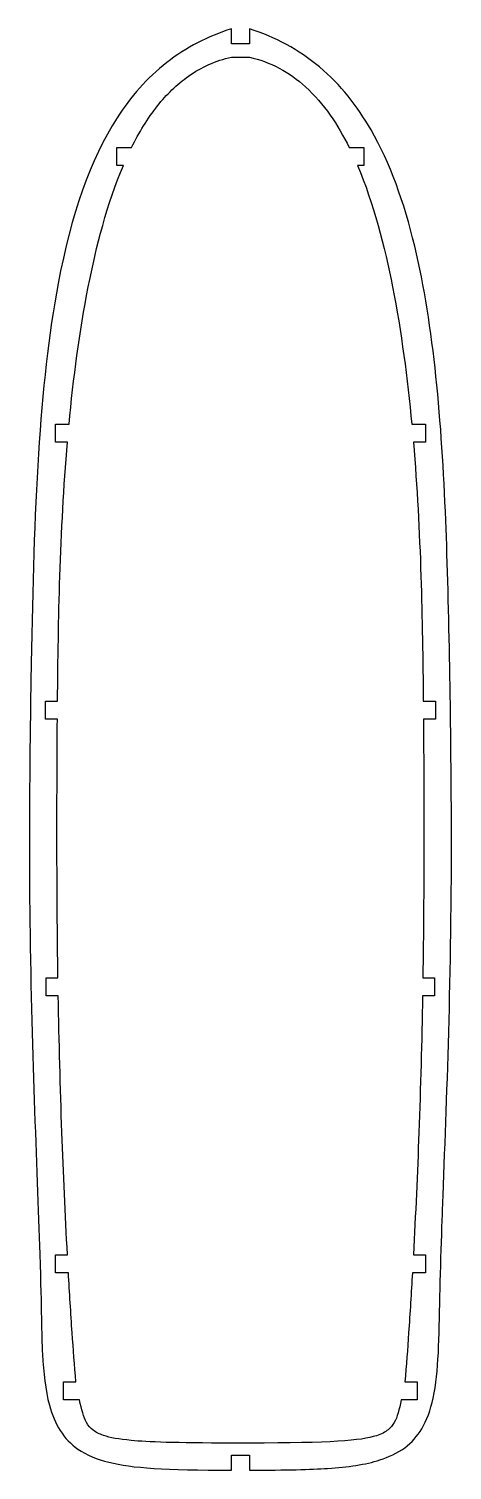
# Model space of a CAD drawing. Header units: millimetres. Extents: x -35 to 35, y -263 to -23.
import ezdxf

# ---------------------------------------------------------------- set-up
doc = ezdxf.new("R2010")
doc.units = ezdxf.units.MM
doc.layers.get('0').update_dxf_attribs({"linetype": 'CONTINUOUS'})

msp = doc.modelspace()

# ---------------------------------------------------------------- linework, layer by layer
for p, q in [((-1.5, -25.98), (-1.5, -23.48)), ((1.5, -23.48), (1.5, -25.98)), ((1.5, -25.98), (-1.5, -25.98)), ((-1.5, -28.19), (1.5, -28.19)), ((-20.54, -46.2), (-20.54, -43.2)), ((-20.54, -43.2), (-18.09, -43.2)), ((18.09, -43.2), (20.54, -43.2)), ((20.54, -43.2), (20.54, -46.2)), ((-19.46, -46.2), (-20.54, -46.2)), ((20.54, -46.2), (19.46, -46.2)), ((-30.76, -92.21), (-30.76, -89.21)), ((-30.76, -89.21), (-28.49, -89.21)), ((28.49, -89.21), (30.76, -89.21)), ((30.76, -89.21), (30.76, -92.21)), ((-28.76, -92.21), (-30.76, -92.21)), ((30.76, -92.21), (28.76, -92.21)), ((-32.43, -138.22), (-32.43, -135.22)), ((-32.43, -135.22), (-30.41, -135.22)), ((30.41, -135.22), (32.43, -135.22)), ((32.43, -135.22), (32.43, -138.22)), ((-32.19, -138.22), (-32.43, -138.22)), ((-30.43, -138.21), (-32.19, -138.22)), ((-32.19, -138.22), (-32.19, -138.22)), ((32.43, -138.22), (30.43, -138.21)), ((-32.28, -184.23), (-32.28, -181.23)), ((-32.28, -181.23), (-31.96, -181.23)), ((-31.96, -181.23), (-30.33, -181.23)), ((30.33, -181.23), (31.96, -181.23)), ((31.96, -181.23), (32.28, -181.23)), ((32.28, -181.23), (32.28, -184.23)), ((-30.28, -184.23), (-32.28, -184.23)), ((32.28, -184.23), (30.28, -184.23)), ((-30.76, -230.25), (-30.76, -227.25)), ((-30.76, -227.25), (-28.76, -227.25)), ((28.76, -227.25), (30.76, -227.25)), ((30.76, -227.25), (30.76, -230.25)), ((-28.6, -230.25), (-30.76, -230.25)), ((30.76, -230.25), (28.6, -230.25)), ((-29.41, -251.36), (-29.41, -248.36)), ((-29.41, -248.36), (-27.34, -248.36)), ((27.34, -248.36), (29.41, -248.36)), ((29.41, -248.36), (29.41, -251.36)), ((-26.75, -251.36), (-29.41, -251.36)), ((29.41, -251.36), (26.75, -251.36)), ((1.5, -258.56), (-1.5, -258.56)), ((-1.5, -260.56), (1.5, -260.56)), ((-1.5, -263.06), (-1.5, -260.56)), ((1.5, -260.56), (1.5, -263.06))]:
    msp.add_line(p, q)
for points, knots in [([(-1.5, -23.48), (-5.41, -24.71), (-9, -26.55), (-15.53, -31.65), (-18.24, -34.78), (-24.94, -45.18), (-28.12, -54.26), (-33.49, -82.66), (-34.33, -103.42), (-34.98, -139.76), (-35.18, -155.58), (-34.79, -192.91), (-33.83, -212.3), (-33.04, -237), (-33.11, -240.07), (-32.74, -246.83), (-32.43, -249.74), (-31.32, -253.88), (-30.74, -255.28), (-29.18, -257.71), (-28.21, -258.72), (-25.56, -260.56), (-23.83, -261.25), (-17.99, -262.72), (-12.52, -263.06), (-1.5, -263.06)], [-32.415367, -32.415367, -32.415367, -32.415367, -30.449021, -30.449021, -28.44374, -28.44374, -24.517939, -24.517939, -18.800325, -18.800325, -16.361752, -16.361752, -12.367311, -12.367311, -9.732893, -9.732893, -7.664588, -7.664588, -6.322974, -6.322974, -4.968325, -4.968325, -3.305325, -3.305325, 0, 0, 0, 0]), ([(1.5, -263.06), (7.76, -263.06), (11.69, -262.95), (17.91, -262.54), (20.78, -262.13), (24.65, -260.9), (26.07, -260.25), (28.49, -258.46), (29.42, -257.42), (30.99, -254.78), (31.6, -253.12), (33, -246.63), (33.02, -241.1), (33.3, -228.01), (33.66, -218.52), (34.37, -199.33), (35.21, -179.44), (35.01, -140.09), (34.72, -119.44), (33.48, -88.87), (32.19, -72.96), (27.21, -52.28), (24.88, -45.77), (19.44, -36.33), (16.65, -32.76), (9.7, -26.92), (5.8, -24.83), (1.5, -23.48)], [-19.708343, -19.708343, -19.708343, -19.708343, -19.43576, -19.43576, -19.103848, -19.103848, -18.899376, -18.899376, -18.70809, -18.70809, -18.496635, -18.496635, -18.036464, -18.036464, -17.634138, -17.634138, -11.100558, -11.100558, -8.081464, -8.081464, -4.619189, -4.619189, -2.71942, -2.71942, -1.353077, -1.353077, 0, 0, 0, 0]), ([(-18.09, -43.2), (-16.88, -40.77), (-15.46, -38.4), (-12.29, -34.41), (-10.59, -32.72), (-6.47, -29.82), (-4.09, -28.76), (-1.5, -28.19)], [-2.325275, -2.325275, -2.325275, -2.325275, -1.512714, -1.512714, -0.79633, -0.79633, 0, 0, 0, 0]), ([(1.5, -28.19), (3.23, -28.57), (4.87, -29.17), (8.04, -30.85), (9.5, -31.9), (13.9, -35.91), (16.25, -39.51), (18.09, -43.2)], [-2.308738, -2.308738, -2.308738, -2.308738, -1.779585, -1.779585, -1.236961, -1.236961, 0, 0, 0, 0]), ([(-28.49, -89.21), (-27.78, -81.67), (-26.76, -73.81), (-23.99, -59.73), (-22.14, -52.48), (-19.46, -46.2)], [-4.332896, -4.332896, -4.332896, -4.332896, -2.047711, -2.047711, 0, 0, 0, 0]), ([(19.46, -46.2), (22.14, -52.48), (23.99, -59.73), (26.76, -73.81), (27.78, -81.67), (28.49, -89.21)], [-4.305392, -4.305392, -4.305392, -4.305392, -2.270679, -2.270679, 0, 0, 0, 0]), ([(-30.41, -135.22), (-30.34, -128.57), (-30.24, -121.38), (-29.77, -107.01), (-29.39, -99.61), (-28.76, -92.21)], [-4.2809, -4.2809, -4.2809, -4.2809, -2.227267, -2.227267, 0, 0, 0, 0]), ([(28.76, -92.21), (29.39, -99.61), (29.77, -107.01), (30.24, -121.38), (30.34, -128.57), (30.41, -135.22)], [-4.159745, -4.159745, -4.159745, -4.159745, -1.995513, -1.995513, 0, 0, 0, 0]), ([(-30.33, -181.23), (-30.44, -173.85), (-30.49, -166.54), (-30.51, -152.38), (-30.48, -144.86), (-30.43, -138.21)], [-4.113652, -4.113652, -4.113652, -4.113652, -1.993669, -1.993669, 0, 0, 0, 0]), ([(30.43, -138.21), (30.48, -144.86), (30.51, -152.38), (30.49, -166.54), (30.44, -173.85), (30.33, -181.23)], [-4.293247, -4.293247, -4.293247, -4.293247, -2.212538, -2.212538, 0, 0, 0, 0]), ([(-28.76, -227.25), (-29.12, -220.57), (-29.43, -213.69), (-29.95, -199.35), (-30.15, -191.88), (-30.28, -184.23)], [-4.344036, -4.344036, -4.344036, -4.344036, -2.29362, -2.29362, 0, 0, 0, 0]), ([(30.28, -184.23), (30.15, -191.88), (29.95, -199.35), (29.43, -213.69), (29.12, -220.57), (28.76, -227.25)], [-4.249798, -4.249798, -4.249798, -4.249798, -2.005934, -2.005934, 0, 0, 0, 0]), ([(-27.34, -248.36), (-27.58, -245.7), (-27.79, -242.9), (-28.2, -236.96), (-28.41, -233.54), (-28.6, -230.25)], [-1.789014, -1.789014, -1.789014, -1.789014, -0.99068, -0.99068, 0, 0, 0, 0]), ([(28.6, -230.25), (28.41, -233.54), (28.2, -236.96), (27.79, -242.9), (27.58, -245.7), (27.34, -248.36)], [-1.790948, -1.790948, -1.790948, -1.790948, -0.799197, -0.799197, 0, 0, 0, 0]), ([(-1.5, -258.56), (-10.94, -258.56), (-15.41, -258.38), (-20.2, -257.93), (-21.67, -257.66), (-23.47, -257.05), (-24.02, -256.76), (-24.93, -256.06), (-25.28, -255.64), (-26.09, -254.23), (-26.4, -253.03), (-26.75, -251.36)], [-2.082049, -2.082049, -2.082049, -2.082049, -1.504826, -1.504826, -1.075913, -1.075913, -0.797955, -0.797955, -0.51391, -0.51391, 0, 0, 0, 0]), ([(26.75, -251.36), (26.4, -253.03), (26.09, -254.22), (25.31, -255.6), (24.98, -256), (24.07, -256.74), (23.44, -257.07), (20.04, -258.17), (15.13, -258.56), (1.5, -258.56)], [-8.711573, -8.711573, -8.711573, -8.711573, -6.540746, -6.540746, -5.41658, -5.41658, -4.087601, -4.087601, 0, 0, 0, 0])]:
    msp.add_open_spline(points, degree=3, knots=knots)

doc.saveas('drawing.dxf')
